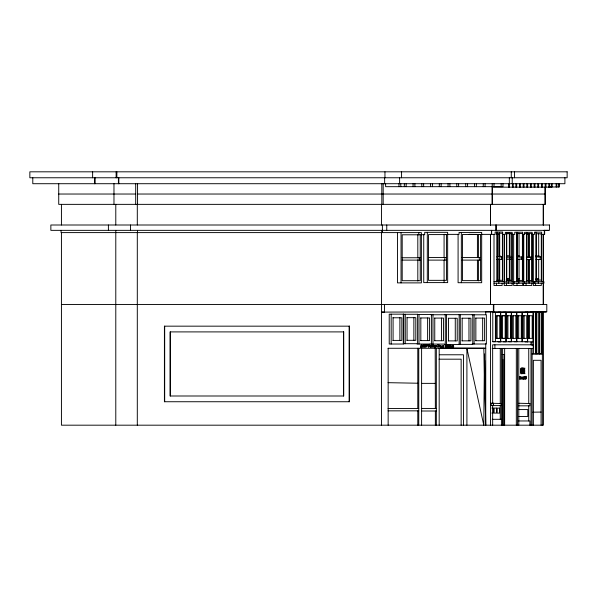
<?xml version="1.0" encoding="UTF-8"?>
<svg xmlns="http://www.w3.org/2000/svg" width="597" height="597" viewBox="0 0 597 597"><rect width="100%" height="100%" fill="white"/><g stroke="black" fill="none" stroke-linecap="round" stroke-linejoin="round"><path stroke-width="0.9" d="M436.34 425.183L436.34 348.275M502.98 183.712L502.98 186.674L385.617 186.674L385.617 183.712M535.487 311.865L535.449 353.939L536.143 353.954L536.181 311.873L533.614 311.865L533.576 353.939L534.27 353.954M539.419 311.955L538.718 311.94L538.681 353.939L539.382 353.954L539.419 311.955L536.852 311.94L536.815 353.939L537.509 353.954M541.68 311.977L541.651 353.939L542.33 353.954L542.367 311.985L536.852 311.94M484.466 353.917L483.786 425.183L466.906 348.424L438.996 348.424L442.668 348.424M524.838 370.073C523.86 372.155 525.226 367.043 524.718 368.058C523.218 368.237 524.726 372.215 524.084 373.379M521.479 378.491C521.285 375.05 522.278 379.826 521.397 378.714M522.024 371.797L522.047 373.416M522.763 378.491L522.875 377.132L523.099 378.983L523.353 377.446L523.569 378.983L523.39 377.125L523.129 378.796L522.681 378.714M524.062 377.841C523.562 382.535 524.629 373.088 524.144 377.647M523.062 373.379C522.868 367.64 523.591 365.498 523.793 371.043C523.509 370.767 523.502 376.983 522.024 371.759M519.659 378.804L519.688 377.886A41.103 9.097 90 0 0 519.688 376.923C520.091 374.774 520.375 381.222 519.614 378.819M435.377 348.275L436.646 345.514L436.064 345.514L435.885 346.842L435.75 345.514L435.004 345.514L435.691 347.35L435.198 348.081L435.362 408.438M493.421 187.167L549.621 187.13L549.621 183.712M502.823 348.484L504.637 348.424L504.637 425.183M439.101 348.26L484.518 348.364L483.786 348.275L485.742 425.183L485.742 343.715M532.815 412.184L541.106 412.064M543.971 230.375L548.621 230.352M526.517 234.442L529.39 234.434L528.166 234.434L528.166 257.538M61.431 304.448L546.8 304.448L546.8 311.813L485.742 311.843L485.742 314.574M548.718 186.98L552.15 186.98L552.15 183.712M548.568 186.995L559.404 186.995L559.404 183.712M58.73 194.032L135.698 194.032M137.564 194.032L545.262 194.032M496.846 233.27L502.405 233.27L502.405 280.291L496.846 280.291M506.652 233.27L510.174 233.27M519.412 233.3L516.748 233.3L516.748 255.919M516.487 233.539L522.405 233.539L522.405 280.411L516.487 280.411M506.211 233.711L511.853 233.711L511.853 280.515L506.211 280.515M524.502 233.628L531.86 233.628L531.86 280.515L526.308 280.515M536.196 233.74L541.307 233.74L541.307 280.083L536.196 280.083M496.756 234.352L499.398 234.352M445.049 234.375L444.078 234.375L444.078 257.561M447.578 234.375L459.056 234.375L459.056 232.434L481.682 232.434L481.682 282.709L458.086 282.709L458.086 234.375M479.398 234.375L478.421 234.375L478.421 257.613M481.197 234.375L495.122 234.375L495.122 232.024L502.681 232.024L502.681 281.53M502.405 234.375L505.338 234.375L505.338 232.36L512.151 232.36L512.151 281.866M511.771 234.375L514.763 234.375L514.763 232.218L522.696 232.218L522.696 281.732M522.935 234.375L524.591 234.375L524.591 232.323L532.151 232.323L532.151 281.829M531.673 234.375L534.472 234.375L534.472 232.158L541.658 232.158L541.658 281.672M540.994 234.375L544.658 234.375L544.658 230.352M421.191 234.688L424.706 234.688L424.706 232.33L447.653 232.33L447.653 282.605L423.736 282.605L423.736 234.688M500.137 255.844L499.398 255.844L499.89 257.031M506.308 255.844L509.838 255.844M516.412 255.919L519.412 255.919M529.509 255.926L528.778 255.926L528.778 257.62M535.688 255.926L539.225 255.926M496.846 256.874L502.405 256.874M516.487 256.971L522.405 256.971M536.031 256.911L541.307 256.911M506.211 257.113L511.853 257.113M526.308 257.076L531.86 257.076M428.676 257.464L446.459 257.464M462.041 257.568L480.578 257.568M402.124 257.747L420.228 257.747M506.211 259.158L511.853 259.158M516.487 259.158L522.405 259.158M496.846 259.359L502.405 259.359M526.308 259.591L531.86 259.591M536.031 259.553L541.307 259.553M402.124 260.113L420.228 260.113M428.676 260.113L446.459 260.113M462.041 260.113L480.578 260.113M506.652 278.426L509.293 278.426M536.024 278.515L538.681 278.515M519.412 278.545L516.748 278.545L516.748 258.419M506.211 279.642L509.935 279.642M516.972 279.717L519.121 279.717M535.584 279.717L538.382 279.717M494.003 281.53L504.555 281.53L504.555 283.202M533.352 281.672L543.904 281.672L543.904 283.202L494.003 283.202M504.211 281.866L514.017 281.866L514.017 283.202M540.494 311.985L542.367 311.985L542.36 425.183M543.389 312.037L546.18 312.037M498.122 312.306L500.741 312.306L500.741 341.745L497.876 341.723M503.308 312.328L511.278 312.335L511.278 341.768L503.308 341.768M525.054 312.246L532.949 312.246L532.949 341.857L525.054 341.857M492.786 312.395L500.495 312.418L500.495 341.723L492.786 341.7L492.786 312.395L505.928 312.328L505.928 341.768L498.122 341.745M508.868 312.418L527.487 312.358L527.487 341.745L514.211 341.715M417.721 314.544L431.392 314.544L431.392 344.029L417.064 344.029M444.616 314.649L472.779 314.679L472.779 344.365L458.347 344.365M431.027 314.738L445.28 314.738L445.28 344.088L431.027 344.088M472.16 314.791L486.346 314.791L486.346 344.014L472.16 344.014M499.756 315.746L497.137 315.746L497.137 338.387L499.756 338.387L499.756 315.746L496.144 315.731L496.144 338.372L499.756 338.387M505.174 315.723L502.555 315.723L502.555 338.365L505.174 338.365L505.174 315.723L501.495 315.709L501.495 338.35L505.174 338.365M517.196 315.731L521.308 315.731L521.308 338.372L517.196 338.372M522.629 315.731L526.741 315.731L526.741 338.372L522.629 338.372M528.061 315.731L532.181 315.731L532.181 338.372L528.061 338.372M406.863 317.671L415.81 317.671L415.81 340.312L406.863 340.312M392.886 317.776L401.841 317.776L401.841 340.417L392.886 340.417M420.631 317.962L429.579 317.962L429.579 340.603L420.631 340.603M434.556 318.089L443.504 318.089L443.504 340.73L434.556 340.73M475.652 318.082L484.607 318.082L484.607 340.723L475.652 340.723M448.28 318.253L457.227 318.253L457.227 340.894L448.28 340.894M461.959 318.201L470.914 318.201L470.914 340.842L461.959 340.842M492.786 341.7L495.406 341.7L495.406 312.395M508.868 341.685L516.606 341.685L516.606 312.418M444.616 344.499L459.138 344.499L459.138 314.649M388.065 348.275L485.742 348.275M492.204 348.424L533.24 348.424L533.24 344.805L492.652 344.805L492.659 403.251M532.099 353.954L542.36 353.954M502.226 354.446L504.002 354.446L504.002 425.183M439.496 354.775L463.451 354.775L463.451 425.183M439.041 359.185L461.145 359.185L461.145 425.183M522.897 373.416L522.897 373.774C522.114 358.842 521.196 376.028 522.062 373.416M421.549 383.371L435.362 383.371M490.45 403.251L493.406 403.251L493.406 405.587L493.331 403.251M490.45 405.587L501.017 405.609L501.017 403.497L500.271 403.497L500.271 348.424M518.584 405.833L529.875 405.833L529.875 403.527L528.748 403.527L528.748 348.424M491.853 408.049L493.376 408.049L493.376 413.042L491.853 413.042M421.549 408.438L436.347 408.438M388.065 408.52L418.751 408.52M518.472 409.572L527.808 409.572L527.808 416.482L518.472 416.482M388.065 410.848L418.751 410.848M421.549 411.005L436.347 411.005M492.204 419.303L501.398 419.303M518.584 420.96L529.875 420.96L529.875 425.183M469.041 234.322L477.421 234.375L477.421 257.426M440.884 348.23L484.518 348.364L466.906 348.424L466.906 425.183M530.994 311.813L534.308 311.873M543.434 312.037L539.815 311.977L539.778 353.939L540.457 353.954M388.065 382.677L417.781 383.229M492.674 403.303L501.017 403.497M518.786 403.244L529.875 403.527M420.661 347.141C421.049 345.372 420.937 343.133 422.101 346.499C424.213 340.939 422.758 351.469 422.78 345.26L422.079 347.275L421.251 345.305L421.422 347.305L420.646 347.141M442.25 346.215C443.25 347.685 440.526 347.178 442.295 346.715C441.108 345.432 442.884 345.32 442.243 346.208M525.606 376.476L525.532 378.983L526.054 378.983L526.002 376.177L525.793 378.983L525.584 376.491M468.981 340.894L468.958 318.201M484.712 360.394L485.742 425.183M524.83 370.991C524.487 371.924 524.651 372.827 524.927 373.774L524.002 373.423M494.898 344.805L494.906 348.424M564.904 177.764L564.904 183.712L32.79 183.712L32.79 177.764M558.635 183.712L558.635 186.995M556.837 183.712L556.837 186.995M556.158 183.712L556.158 186.995M551.382 183.712L551.382 186.98M548.859 183.712L548.859 187.167M545.971 183.712L545.971 187.167M545.203 183.712L545.262 204.361L58.73 204.361L58.73 183.712M545.068 187.152L545.068 204.361M544.322 230.352L544.322 234.375M543.434 204.361L543.434 225.002M543.434 234.375L543.434 304.448M543.434 311.813L543.434 425.183L61.431 425.183L61.431 232.606M543.195 204.361L543.195 225.002M543.195 234.375L543.195 304.448M542.315 183.712L542.315 187.167M541.472 183.712L541.472 187.167M541.285 283.202L541.285 285.508L533.352 285.508L533.352 234.375M541.076 425.183L541.076 360.297L533.382 360.297L533.382 425.183M540.188 256.911L540.188 259.553M538.688 233.74L538.688 256.911M538.688 259.553L538.688 280.083M538.584 183.712L538.584 187.167M538.218 281.672L538.218 283.202M537.815 183.712L537.815 187.167M536.322 233.74L536.322 280.083M535.972 232.158L535.972 281.672M535.599 283.202L535.599 285.508M534.934 183.712L534.934 187.167M534.77 283.202L534.77 281.829L523.465 281.829L523.465 234.375M534.166 183.712L534.166 187.167M532.099 342.051L532.099 345.715M532.099 348.461L532.099 425.183M531.778 283.202L531.778 285.508L523.465 285.508L523.465 283.202M531.278 183.712L531.278 187.167M530.994 342.059L530.994 344.805M530.994 348.424L530.994 425.183M530.733 257.076L530.733 259.591M530.517 183.712L530.517 187.167M529.561 315.731L529.561 338.372M529.158 234.375L529.158 257.635M529.158 259.494L529.158 280.896M529.084 281.829L529.084 283.202M528.867 233.628L528.867 257.076M528.867 259.591L528.867 280.515M528.748 405.833L528.748 420.96M528.442 315.731L528.442 338.372M528.166 259.389L528.166 280.993M527.629 183.712L527.629 187.167M527.673 312.246L527.673 341.857M527.218 232.897L527.218 234.449L526.912 232.897M526.867 183.712L526.867 187.167M526.748 233.628L526.748 280.515M526.457 232.323L526.457 281.829M526.084 283.202L526.084 285.508M524.569 283.202L524.569 281.732L513.644 281.732L513.644 234.375M524.121 315.731L524.121 338.372M523.979 183.712L523.979 187.167M523.756 234.531L523.756 280.515M523.211 183.712L523.211 187.167M523.009 315.731L523.009 338.372M522.696 283.202L522.696 285.508L513.644 285.508L513.644 283.202M522.263 312.358L522.263 341.745M522.047 312.395L522.047 341.715M521.285 256.971L521.285 259.158M520.323 183.712L520.323 187.167M519.562 183.712L519.562 187.167M519.039 233.539L519.039 256.971M519.039 259.158L519.039 280.411M518.883 281.732L518.883 283.202M518.786 348.424L518.786 425.183M518.689 315.731L518.689 338.372M517.569 315.731L517.569 338.372M517.442 348.424L517.442 425.183M517.301 233.539L517.256 280.993M517.009 232.218L517.009 281.732M517.009 283.202L517.009 285.508M516.838 312.395L516.838 341.715M516.674 183.712L516.674 187.167M516.323 348.424L516.323 425.183M515.912 183.712L515.912 187.167M514.487 171.817L514.487 177.764M513.256 315.731L513.256 338.372M513.189 183.712L513.189 187.167M512.42 183.712L512.42 187.167M512.241 177.764L512.241 183.712M512.151 283.202L512.151 285.508L504.211 285.508L504.211 234.375M511.472 257.113L511.472 259.158M511.487 312.418L511.487 341.685M511.278 171.817L511.278 177.764M509.905 234.375L509.905 280.933M509.607 233.711L509.607 280.515M509.323 177.764L509.323 183.712M509.353 234.375L509.353 280.68M509.226 183.712L509.226 187.167M508.763 183.712L508.763 187.167M508.331 281.866L508.331 283.202M507.905 315.731L507.905 338.372M506.756 233.711L506.756 280.515M506.457 232.36L506.457 281.866M506.457 283.202L506.457 285.508M506.122 312.335L506.122 341.768M504.517 234.614L504.517 280.515M502.89 359.401L502.89 425.183M502.614 348.424L502.614 425.183M502.122 283.202L502.122 285.508L494.003 285.508L494.003 234.375M501.659 256.874L501.659 259.359M501.398 348.424L501.398 425.183M501.144 183.712L501.144 186.674M500.271 405.609L500.271 419.303M499.689 234.375L499.689 256.561M499.689 258.411L499.689 280.605M499.398 232.815L499.413 256.874M499.413 259.359L499.413 280.291M498.861 281.53L498.861 283.202M498.182 234.352L498.182 256.591M498.182 258.441L498.182 280.68M497.271 233.27L497.271 280.291M496.995 232.024L496.995 281.53M496.435 225.002L496.435 230.352M496.435 283.202L496.435 285.508M495.659 225.002L495.659 230.352M494.025 183.712L494.025 186.674M493.816 304.448L493.816 311.813M493.376 304.448L493.376 311.813L381.55 312.104L384.483 312.104L384.483 304.448M492.659 405.587L492.659 425.183M492.406 186.294L492.406 204.361M492.197 183.712L492.197 186.674M492.077 186.294L492.077 204.361M491.659 230.352L491.659 234.375M491.428 230.352L491.428 234.375M491.197 403.251L491.197 405.587M490.533 204.361L490.533 225.002M490.533 234.375L490.533 304.448M490.45 204.361L490.45 225.002M490.45 234.375L490.45 304.448M490.45 311.813L490.45 425.183M485.077 183.712L485.077 186.674M483.249 183.712L483.249 186.674M482.652 318.082L482.652 340.723M479.272 257.568L479.272 260.113M478.421 260.396L478.421 280.851M477.421 260.188L477.421 280.478M476.331 183.712L476.331 186.674M475.854 318.082L475.854 340.723M474.496 183.712L474.496 186.674M474.115 314.791L474.115 344.014M467.585 183.712L467.585 186.674M465.75 183.712L465.75 186.674M462.168 318.201L462.168 340.842M461.339 232.434L461.339 282.709M460.294 314.679L460.294 344.365M458.63 183.712L458.63 186.674M456.802 183.712L456.802 186.674M455.272 318.253L455.272 340.894M449.884 183.712L449.884 186.674M448.481 318.253L448.481 340.894M448.056 183.712L448.056 186.674M446.571 314.649L446.571 344.499M444.832 257.464L444.832 260.113M444.078 260.344L444.078 282.605M441.556 318.089L441.556 340.73M441.138 183.712L441.138 186.674M439.31 183.712L439.31 186.674M439.183 348.275L439.183 425.183M435.362 411.005L435.362 425.183M434.758 318.089L434.758 340.73M432.982 314.738L432.982 344.088M432.392 183.712L432.392 186.674M430.556 183.712L430.556 186.674M427.624 317.962L427.624 340.603M427.31 232.33L427.31 282.605M423.646 183.712L423.646 186.674M421.81 183.712L421.81 186.674M421.601 348.275L421.601 425.183M420.833 317.962L420.833 340.603M419.251 257.747L419.251 260.113M419.019 314.544L419.019 344.029M418.781 232.606L418.781 234.688L417.81 234.688L417.81 257.859M418.751 348.275L418.751 425.183M417.81 259.71L417.81 281.03M417.781 348.275L417.781 408.52M417.781 410.848L417.781 425.183M414.893 183.712L414.893 186.674M413.863 317.671L413.863 340.312M413.064 183.712L413.064 186.674M407.064 317.671L407.064 340.312M406.147 183.712L406.147 186.674M405.266 314.283L405.266 343.708M404.318 183.712L404.318 186.674M401.565 171.817L401.565 177.764M401.042 232.606L401.042 282.881M400.796 183.712L400.796 186.674M399.886 317.776L399.886 340.417M399.617 177.764L399.617 183.712M398.96 183.712L398.96 186.674M397.468 232.606L397.468 282.881L421.385 282.881L421.385 232.606L61.051 232.606L61.051 230.352M393.087 317.776L393.087 340.417M391.177 314.164L391.177 344.021M388.154 348.275L388.154 425.183M386.759 225.002L386.759 230.352M384.953 171.817L384.953 177.764M384.64 177.764L384.64 183.712M383.177 183.712L383.177 204.361M382.528 230.352L382.528 232.606M382.386 225.002L382.386 230.352M381.811 183.712L381.811 204.361M381.707 230.352L381.707 232.606M381.55 204.361L381.55 225.002M381.55 232.606L381.55 425.183M349.155 326.163L349.155 401.736M343.469 331.902L343.469 395.998M170.361 331.902L170.361 395.998M164.682 326.163L164.682 401.736M137.564 183.712L137.564 204.361M137.459 230.352L137.459 232.606M137.303 204.361L137.303 225.002M137.303 232.606L137.303 425.183M135.698 183.712L135.698 204.361M130.534 225.002L130.534 230.352M118.833 177.764L118.833 183.712M118.415 177.764L118.415 183.712M116.863 171.817L116.863 177.764M116.131 171.817L116.131 177.764M115.788 204.361L115.788 225.002M115.788 230.352L115.788 425.183M113.975 183.712L113.975 204.361M108.4 225.002L108.4 230.352M94.901 177.764L94.901 183.712M94.796 177.764L94.796 183.712M92.625 171.817L92.625 177.764M61.431 204.361L61.431 225.002M519.8 377.073C519.897 379.05 520.054 375.595 519.8 377.073M438.34 345.447C438.87 347.499 439.183 343.685 438.34 345.447M448.243 345.999C448.757 348.126 447.444 347.223 447.66 345.782C448.205 344.342 449.437 344.223 448.243 345.566A24.589 13.037 -90 0 0 448.653 345.559L448.243 345.999M449.354 345.999C449.847 348.133 448.608 347.208 448.772 345.782C449.317 344.342 450.541 344.223 449.347 345.566A24.589 13.037 90 0 0 449.757 345.559L449.354 345.999M520.696 378.804L520.912 377.155L520.696 378.804M521.203 377.856C521.233 381.08 521.129 374.931 521.203 377.856M521.86 378.229L521.979 379.035L522.218 377.177L522.121 379.035L521.957 377.14L521.86 378.229M522.472 377.797C522.241 380.998 522.651 375.356 522.472 377.797M523.756 377.856C523.785 381.095 523.644 374.923 523.756 377.856M525.121 377.797C524.838 380.834 525.33 375.371 525.121 377.797M525.382 377.908C525.487 380.983 525.479 375.759 525.382 377.908M424.863 345.626C424.377 348.663 426.004 346.85 425.228 344.506L424.631 344.67L424.863 345.626M425.84 345.626C425.452 348.67 426.885 346.827 426.213 344.506L425.616 344.67L425.84 345.626M431.713 345.626C431.325 348.67 432.75 346.827 432.079 344.506L431.489 344.67L431.713 345.626M432.698 345.626C432.213 348.663 433.84 346.85 433.064 344.506L432.474 344.67L432.698 345.626M524.763 378.311L524.673 378.774L524.673 376.334L524.651 379.05L524.927 377.759L524.763 378.311M521.547 368.215C520.845 367.745 520.89 373.692 521.509 373.521L521.136 373.923L520.778 373.461A2.731 0.604 -90 0 1 520.554 372.14C520.621 371.215 520.099 367.439 521.547 368.215M423.877 346.23C423.497 348.163 424.863 347.126 424.251 345.454L423.646 345.618L423.877 346.23M450.108 346.23C449.728 348.163 451.101 347.126 450.481 345.454L449.877 345.618L450.108 346.23M430.758 346.088C428.504 347.611 432.87 347.864 430.84 345.491A2.194 1.164 -90 0 0 430.161 345.633L429.974 346.036L430.758 346.088M443.504 346.178C444.355 347.715 442.832 347.618 443.153 345.767C442.78 344.984 444.608 345.439 443.504 346.178M520.241 377.931C520.472 381.043 520.703 375.677 520.241 377.931M437.944 346.656C436.698 348.879 441.295 344.782 438.444 344.723A14.41 7.642 90 0 1 437.698 344.715L437.944 346.656M446.981 346.059L446.966 346.29A0.888 0.47 -90 0 1 446.802 346.812C444.429 347.961 446.407 342.775 446.981 346.059M520.345 377.632L520.345 377.632M525.487 376.52L525.487 376.52M433.489 346.26L434.041 347.35A2.492 1.321 -90 0 0 434.526 347.282C435.325 347.111 432.526 346.245 434.87 346.342L434.228 345.454L433.489 346.26M452.384 346.26L452.944 347.35A2.492 1.321 -90 0 0 453.429 347.282C454.227 347.111 451.422 346.245 453.772 346.342L453.13 345.454L452.384 346.26M441.287 346.379C439.564 349.626 439.496 343.268 441.287 346.379M447.444 345.999C447.66 347.529 445.243 347.872 445.146 346.282A0.948 0.5 -90 0 1 445.228 345.454L446.519 344.678L447.444 345.999M450.892 346.253L451.436 347.35A2.179 1.157 -90 0 0 451.877 347.29C450.757 347.029 452.989 344.35 450.892 346.253M522.241 368.961L522.136 371.2L522.241 368.961M440.086 346.059C440.183 348.857 441.638 344.85 440.086 346.059M428.191 344.962C427.124 351.252 431.556 338.708 428.721 347.335L427.445 344.723L428.191 344.962M433.9 345.954L434.512 346.118L433.9 345.954M452.795 345.954L453.414 346.118L452.795 345.954M424.273 344.842L423.795 344.842L424.273 344.842M450.504 344.842L450.026 344.842L450.504 344.842M430.258 346.715C430.392 347.76 431.206 345.85 430.258 346.715M567.15 171.817L29.85 171.817L29.85 177.764L567.15 177.764L567.15 171.817M549.427 225.002L50.857 225.002L50.857 230.352L549.427 230.352L549.427 225.002M446.459 234.591L428.512 234.591L428.512 280.344L446.459 280.344L446.459 234.591M480.578 234.509L462.436 234.509L462.436 280.627L480.578 280.627L480.578 234.509M420.228 234.793L402.199 234.793L402.199 280.702L420.228 280.702L420.228 234.793M403.751 314.164L389.229 314.164L389.229 344.021L403.751 344.021L403.751 314.164M417.609 314.283L403.318 314.283L403.318 343.708L417.609 343.708L417.609 314.283M510.525 315.731L506.875 315.731L506.875 338.372L510.525 338.372L510.525 315.731M515.875 315.731L512.226 315.731L512.226 338.372L515.875 338.372L515.875 315.731M349.417 326.163L164.414 326.163L164.414 401.736L349.417 401.736L349.417 326.163M343.73 331.902L170.1 331.902L170.1 395.998L343.73 395.998L343.73 331.902M496.495 408.087L494.115 408.087L494.115 413.079L496.495 413.079L496.495 408.087M499.585 408.117L497.204 408.117L497.204 413.109L499.585 413.109L499.585 408.117"/></g></svg>
